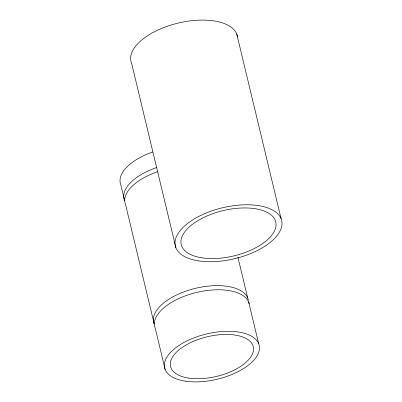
<?xml version="1.0" encoding="UTF-8"?>
<svg xmlns="http://www.w3.org/2000/svg" width="402" height="402" viewBox="0 0 402 402"><rect width="100%" height="100%" fill="white"/><g stroke="black" fill="none" stroke-linecap="round" stroke-linejoin="round"><path stroke-width="0.6" d="M236.743 33.979L281.083 218.658M237.904 257.174L247.697 297.962M248.692 302.113L258.657 343.615M175.91 247.853L131.57 63.169A54.687 26.18 -13.5 0 1 177.312 23.296A54.687 26.18 -13.5 0 1 237.557 36.984M165.167 369.564L155.202 328.062A48.612 23.271 -13.5 0 1 194.905 292.862A48.612 23.271 -13.5 0 1 249.245 303.852M157.001 167.413A48.612 23.271 -13.5 0 0 124.565 200.447L120.831 184.885A48.612 23.271 -13.5 0 1 152.67 152.051M157.403 171.765A48.612 23.271 -13.5 0 0 125.565 204.598L154.207 323.911A48.612 23.271 -13.5 0 1 194.528 288.556A48.612 23.271 -13.5 0 1 248.366 300.304M198.372 260.868A54.687 26.18 -13.5 0 0 281.877 225.482A54.687 26.18 -13.5 0 0 205.236 213.412A54.687 26.18 -13.5 0 0 198.372 260.868M201.719 257.798A48.612 23.271 -13.5 0 0 275.943 226.346A48.612 23.271 -13.5 0 0 207.819 215.618A48.612 23.271 -13.5 0 0 201.719 257.798M188.483 378.066A42.537 20.361 -13.5 0 0 253.431 350.544A42.537 20.361 -13.5 0 0 193.819 341.157A42.537 20.361 -13.5 0 0 188.483 378.066M185.136 381.131A48.612 23.271 -13.5 0 0 259.36 349.68A48.612 23.271 -13.5 0 0 191.236 338.951A48.612 23.271 -13.5 0 0 185.136 381.131"/></g></svg>
